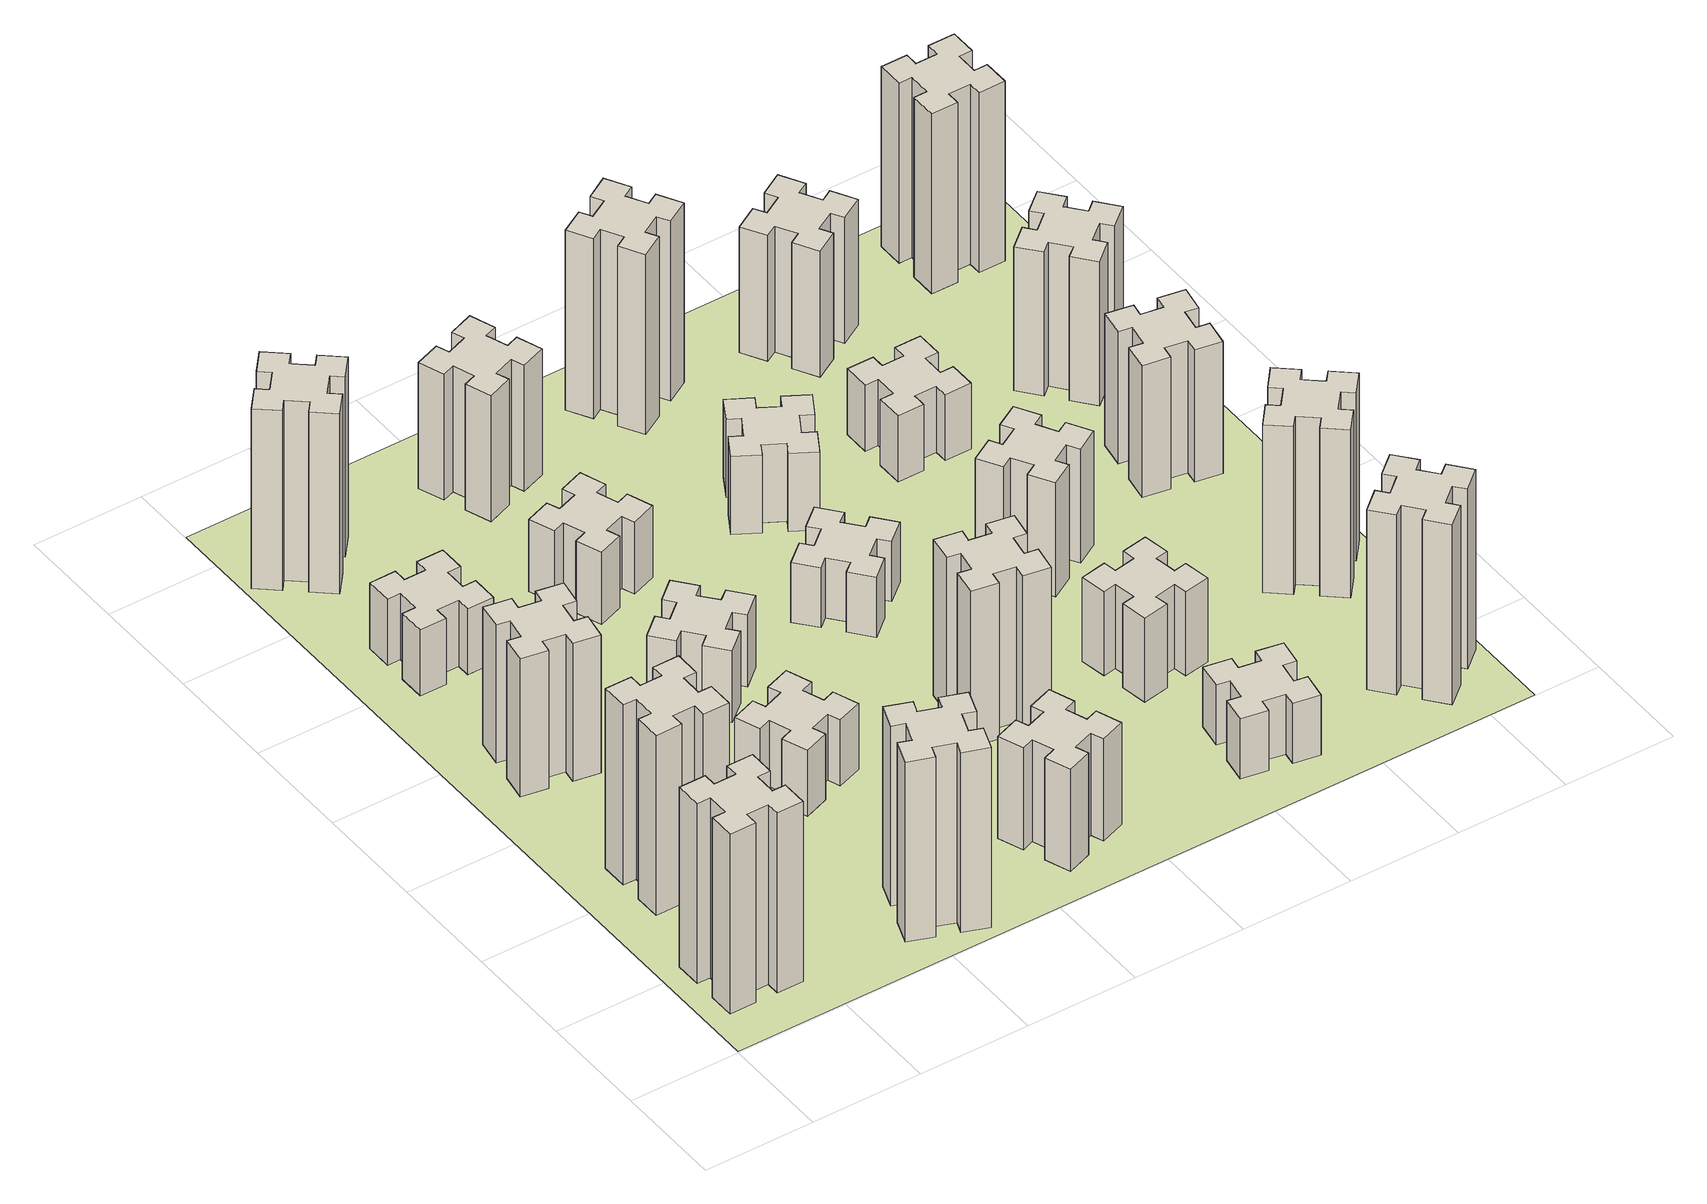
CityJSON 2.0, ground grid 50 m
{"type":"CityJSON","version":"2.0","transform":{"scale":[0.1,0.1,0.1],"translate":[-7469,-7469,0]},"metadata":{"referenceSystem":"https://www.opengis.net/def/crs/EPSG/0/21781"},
"CityObjects":{
"building1":{"type":"Building","attributes":{"class":"1000","function":"1000","usage":"1000","yearOfConstruction":2016,"roofType":"1000","measuredHeight":90,"storeysAboveGround":30,"storeysBelowGround":0},"geometry":[{"type":"Solid","lod":"1","boundaries":[[[[0,1,2,3,4,5,6,7,8,9,10,11,12,13,14,15,16,17,18,19]],[[17,16,20,21]],[[16,15,22,20]],[[15,14,23,22]],[[14,13,24,23]],[[13,12,25,24]],[[12,11,26,25]],[[11,10,27,26]],[[10,9,28,27]],[[9,8,29,28]],[[8,7,30,29]],[[7,6,31,30]],[[6,5,32,31]],[[5,4,33,32]],[[4,3,34,33]],[[3,2,35,34]],[[2,1,36,35]],[[1,0,37,36]],[[0,19,38,37]],[[19,18,39,38]],[[18,17,21,39]],[[24,25,26,27,28,29,30,31,32,33,34,35,36,37,38,39,21,20,22,23]]]]}]},
"building2":{"type":"Building","attributes":{"class":"1000","function":"1000","usage":"1000","yearOfConstruction":2016,"roofType":"1000","measuredHeight":90,"storeysAboveGround":30,"storeysBelowGround":0},"geometry":[{"type":"Solid","lod":"1","boundaries":[[[[40,41,42,43,44,45,46,47,48,49,50,51,52,53,54,55,56,57,58,59]],[[57,56,60,61]],[[56,55,62,60]],[[55,54,63,62]],[[54,53,64,63]],[[53,52,65,64]],[[52,51,66,65]],[[51,50,67,66]],[[50,49,68,67]],[[49,48,69,68]],[[48,47,70,69]],[[47,46,71,70]],[[46,45,72,71]],[[45,44,73,72]],[[44,43,74,73]],[[43,42,75,74]],[[42,41,76,75]],[[41,40,77,76]],[[40,59,78,77]],[[59,58,79,78]],[[58,57,61,79]],[[64,65,66,67,68,69,70,71,72,73,74,75,76,77,78,79,61,60,62,63]]]]}]},
"building3":{"type":"Building","attributes":{"class":"1000","function":"1000","usage":"1000","yearOfConstruction":2016,"roofType":"1000","measuredHeight":69,"storeysAboveGround":30,"storeysBelowGround":0},"geometry":[{"type":"Solid","lod":"1","boundaries":[[[[80,81,82,83,84,85,86,87,88,89,90,91,92,93,94,95,96,97,98,99]],[[97,96,100,101]],[[96,95,102,100]],[[95,94,103,102]],[[94,93,104,103]],[[93,92,105,104]],[[92,91,106,105]],[[91,90,107,106]],[[90,89,108,107]],[[89,88,109,108]],[[88,87,110,109]],[[87,86,111,110]],[[86,85,112,111]],[[85,84,113,112]],[[84,83,114,113]],[[83,82,115,114]],[[82,81,116,115]],[[81,80,117,116]],[[80,99,118,117]],[[99,98,119,118]],[[98,97,101,119]],[[104,105,106,107,108,109,110,111,112,113,114,115,116,117,118,119,101,100,102,103]]]]}]},
"building4":{"type":"Building","attributes":{"class":"1000","function":"1000","usage":"1000","yearOfConstruction":2016,"roofType":"1000","measuredHeight":33,"storeysAboveGround":30,"storeysBelowGround":0},"geometry":[{"type":"Solid","lod":"1","boundaries":[[[[120,121,122,123,124,125,126,127,128,129,130,131,132,133,134,135,136,137,138,139]],[[137,136,140,141]],[[136,135,142,140]],[[135,134,143,142]],[[134,133,144,143]],[[133,132,145,144]],[[132,131,146,145]],[[131,130,147,146]],[[130,129,148,147]],[[129,128,149,148]],[[128,127,150,149]],[[127,126,151,150]],[[126,125,152,151]],[[125,124,153,152]],[[124,123,154,153]],[[123,122,155,154]],[[122,121,156,155]],[[121,120,157,156]],[[120,139,158,157]],[[139,138,159,158]],[[138,137,141,159]],[[144,145,146,147,148,149,150,151,152,153,154,155,156,157,158,159,141,140,142,143]]]]}]},
"building5":{"type":"Building","attributes":{"class":"1000","function":"1000","usage":"1000","yearOfConstruction":2016,"roofType":"1000","measuredHeight":90,"storeysAboveGround":30,"storeysBelowGround":0},"geometry":[{"type":"Solid","lod":"1","boundaries":[[[[160,161,162,163,164,165,166,167,168,169,170,171,172,173,174,175,176,177,178,179]],[[177,176,180,181]],[[176,175,182,180]],[[175,174,183,182]],[[174,173,184,183]],[[173,172,185,184]],[[172,171,186,185]],[[171,170,187,186]],[[170,169,188,187]],[[169,168,189,188]],[[168,167,190,189]],[[167,166,191,190]],[[166,165,192,191]],[[165,164,193,192]],[[164,163,194,193]],[[163,162,195,194]],[[162,161,196,195]],[[161,160,197,196]],[[160,179,198,197]],[[179,178,199,198]],[[178,177,181,199]],[[184,185,186,187,188,189,190,191,192,193,194,195,196,197,198,199,181,180,182,183]]]]}]},
"building6":{"type":"Building","attributes":{"class":"1000","function":"1000","usage":"1000","yearOfConstruction":2016,"roofType":"1000","measuredHeight":90,"storeysAboveGround":30,"storeysBelowGround":0},"geometry":[{"type":"Solid","lod":"1","boundaries":[[[[200,201,202,203,204,205,206,207,208,209,210,211,212,213,214,215,216,217,218,219]],[[217,216,220,221]],[[216,215,222,220]],[[215,214,223,222]],[[214,213,224,223]],[[213,212,225,224]],[[212,211,226,225]],[[211,210,227,226]],[[210,209,228,227]],[[209,208,229,228]],[[208,207,230,229]],[[207,206,231,230]],[[206,205,232,231]],[[205,204,233,232]],[[204,203,234,233]],[[203,202,235,234]],[[202,201,236,235]],[[201,200,237,236]],[[200,219,238,237]],[[219,218,239,238]],[[218,217,221,239]],[[224,225,226,227,228,229,230,231,232,233,234,235,236,237,238,239,221,220,222,223]]]]}]},
"building7":{"type":"Building","attributes":{"class":"1000","function":"1000","usage":"1000","yearOfConstruction":2016,"roofType":"1000","measuredHeight":33,"storeysAboveGround":30,"storeysBelowGround":0},"geometry":[{"type":"Solid","lod":"1","boundaries":[[[[240,241,242,243,244,245,246,247,248,249,250,251,252,253,254,255,256,257,258,259]],[[257,256,260,261]],[[256,255,262,260]],[[255,254,263,262]],[[254,253,264,263]],[[253,252,265,264]],[[252,251,266,265]],[[251,250,267,266]],[[250,249,268,267]],[[249,248,269,268]],[[248,247,270,269]],[[247,246,271,270]],[[246,245,272,271]],[[245,244,273,272]],[[244,243,274,273]],[[243,242,275,274]],[[242,241,276,275]],[[241,240,277,276]],[[240,259,278,277]],[[259,258,279,278]],[[258,257,261,279]],[[264,265,266,267,268,269,270,271,272,273,274,275,276,277,278,279,261,260,262,263]]]]}]},
"building8":{"type":"Building","attributes":{"class":"1000","function":"1000","usage":"1000","yearOfConstruction":2016,"roofType":"1000","measuredHeight":36,"storeysAboveGround":30,"storeysBelowGround":0},"geometry":[{"type":"Solid","lod":"1","boundaries":[[[[280,281,282,283,284,285,286,287,288,289,290,291,292,293,294,295,296,297,298,299]],[[297,296,300,301]],[[296,295,302,300]],[[295,294,303,302]],[[294,293,304,303]],[[293,292,305,304]],[[292,291,306,305]],[[291,290,307,306]],[[290,289,308,307]],[[289,288,309,308]],[[288,287,310,309]],[[287,286,311,310]],[[286,285,312,311]],[[285,284,313,312]],[[284,283,314,313]],[[283,282,315,314]],[[282,281,316,315]],[[281,280,317,316]],[[280,299,318,317]],[[299,298,319,318]],[[298,297,301,319]],[[304,305,306,307,308,309,310,311,312,313,314,315,316,317,318,319,301,300,302,303]]]]}]},
"building9":{"type":"Building","attributes":{"class":"1000","function":"1000","usage":"1000","yearOfConstruction":2016,"roofType":"1000","measuredHeight":51,"storeysAboveGround":30,"storeysBelowGround":0},"geometry":[{"type":"Solid","lod":"1","boundaries":[[[[320,321,322,323,324,325,326,327,328,329,330,331,332,333,334,335,336,337,338,339]],[[337,336,340,341]],[[336,335,342,340]],[[335,334,343,342]],[[334,333,344,343]],[[333,332,345,344]],[[332,331,346,345]],[[331,330,347,346]],[[330,329,348,347]],[[329,328,349,348]],[[328,327,350,349]],[[327,326,351,350]],[[326,325,352,351]],[[325,324,353,352]],[[324,323,354,353]],[[323,322,355,354]],[[322,321,356,355]],[[321,320,357,356]],[[320,339,358,357]],[[339,338,359,358]],[[338,337,341,359]],[[344,345,346,347,348,349,350,351,352,353,354,355,356,357,358,359,341,340,342,343]]]]}]},
"building10":{"type":"Building","attributes":{"class":"1000","function":"1000","usage":"1000","yearOfConstruction":2016,"roofType":"1000","measuredHeight":36,"storeysAboveGround":30,"storeysBelowGround":0},"geometry":[{"type":"Solid","lod":"1","boundaries":[[[[360,361,362,363,364,365,366,367,368,369,370,371,372,373,374,375,376,377,378,379]],[[377,376,380,381]],[[376,375,382,380]],[[375,374,383,382]],[[374,373,384,383]],[[373,372,385,384]],[[372,371,386,385]],[[371,370,387,386]],[[370,369,388,387]],[[369,368,389,388]],[[368,367,390,389]],[[367,366,391,390]],[[366,365,392,391]],[[365,364,393,392]],[[364,363,394,393]],[[363,362,395,394]],[[362,361,396,395]],[[361,360,397,396]],[[360,379,398,397]],[[379,378,399,398]],[[378,377,381,399]],[[384,385,386,387,388,389,390,391,392,393,394,395,396,397,398,399,381,380,382,383]]]]}]},
"building11":{"type":"Building","attributes":{"class":"1000","function":"1000","usage":"1000","yearOfConstruction":2016,"roofType":"1000","measuredHeight":63,"storeysAboveGround":30,"storeysBelowGround":0},"geometry":[{"type":"Solid","lod":"1","boundaries":[[[[400,401,402,403,404,405,406,407,408,409,410,411,412,413,414,415,416,417,418,419]],[[417,416,420,421]],[[416,415,422,420]],[[415,414,423,422]],[[414,413,424,423]],[[413,412,425,424]],[[412,411,426,425]],[[411,410,427,426]],[[410,409,428,427]],[[409,408,429,428]],[[408,407,430,429]],[[407,406,431,430]],[[406,405,432,431]],[[405,404,433,432]],[[404,403,434,433]],[[403,402,435,434]],[[402,401,436,435]],[[401,400,437,436]],[[400,419,438,437]],[[419,418,439,438]],[[418,417,421,439]],[[424,425,426,427,428,429,430,431,432,433,434,435,436,437,438,439,421,420,422,423]]]]}]},
"building12":{"type":"Building","attributes":{"class":"1000","function":"1000","usage":"1000","yearOfConstruction":2016,"roofType":"1000","measuredHeight":78,"storeysAboveGround":30,"storeysBelowGround":0},"geometry":[{"type":"Solid","lod":"1","boundaries":[[[[440,441,442,443,444,445,446,447,448,449,450,451,452,453,454,455,456,457,458,459]],[[457,456,460,461]],[[456,455,462,460]],[[455,454,463,462]],[[454,453,464,463]],[[453,452,465,464]],[[452,451,466,465]],[[451,450,467,466]],[[450,449,468,467]],[[449,448,469,468]],[[448,447,470,469]],[[447,446,471,470]],[[446,445,472,471]],[[445,444,473,472]],[[444,443,474,473]],[[443,442,475,474]],[[442,441,476,475]],[[441,440,477,476]],[[440,459,478,477]],[[459,458,479,478]],[[458,457,461,479]],[[464,465,466,467,468,469,470,471,472,473,474,475,476,477,478,479,461,460,462,463]]]]}]},
"building13":{"type":"Building","attributes":{"class":"1000","function":"1000","usage":"1000","yearOfConstruction":2016,"roofType":"1000","measuredHeight":30,"storeysAboveGround":30,"storeysBelowGround":0},"geometry":[{"type":"Solid","lod":"1","boundaries":[[[[480,481,482,483,484,485,486,487,488,489,490,491,492,493,494,495,496,497,498,499]],[[497,496,500,501]],[[496,495,502,500]],[[495,494,503,502]],[[494,493,504,503]],[[493,492,505,504]],[[492,491,506,505]],[[491,490,507,506]],[[490,489,508,507]],[[489,488,509,508]],[[488,487,510,509]],[[487,486,511,510]],[[486,485,512,511]],[[485,484,513,512]],[[484,483,514,513]],[[483,482,515,514]],[[482,481,516,515]],[[481,480,517,516]],[[480,499,518,517]],[[499,498,519,518]],[[498,497,501,519]],[[504,505,506,507,508,509,510,511,512,513,514,515,516,517,518,519,501,500,502,503]]]]}]},
"building14":{"type":"Building","attributes":{"class":"1000","function":"1000","usage":"1000","yearOfConstruction":2016,"roofType":"1000","measuredHeight":39,"storeysAboveGround":30,"storeysBelowGround":0},"geometry":[{"type":"Solid","lod":"1","boundaries":[[[[520,521,522,523,524,525,526,527,528,529,530,531,532,533,534,535,536,537,538,539]],[[537,536,540,541]],[[536,535,542,540]],[[535,534,543,542]],[[534,533,544,543]],[[533,532,545,544]],[[532,531,546,545]],[[531,530,547,546]],[[530,529,548,547]],[[529,528,549,548]],[[528,527,550,549]],[[527,526,551,550]],[[526,525,552,551]],[[525,524,553,552]],[[524,523,554,553]],[[523,522,555,554]],[[522,521,556,555]],[[521,520,557,556]],[[520,539,558,557]],[[539,538,559,558]],[[538,537,541,559]],[[544,545,546,547,548,549,550,551,552,553,554,555,556,557,558,559,541,540,542,543]]]]}]},
"building15":{"type":"Building","attributes":{"class":"1000","function":"1000","usage":"1000","yearOfConstruction":2016,"roofType":"1000","measuredHeight":30,"storeysAboveGround":30,"storeysBelowGround":0},"geometry":[{"type":"Solid","lod":"1","boundaries":[[[[560,561,562,563,564,565,566,567,568,569,570,571,572,573,574,575,576,577,578,579]],[[577,576,580,581]],[[576,575,582,580]],[[575,574,583,582]],[[574,573,584,583]],[[573,572,585,584]],[[572,571,586,585]],[[571,570,587,586]],[[570,569,588,587]],[[569,568,589,588]],[[568,567,590,589]],[[567,566,591,590]],[[566,565,592,591]],[[565,564,593,592]],[[564,563,594,593]],[[563,562,595,594]],[[562,561,596,595]],[[561,560,597,596]],[[560,579,598,597]],[[579,578,599,598]],[[578,577,581,599]],[[584,585,586,587,588,589,590,591,592,593,594,595,596,597,598,599,581,580,582,583]]]]}]},
"building16":{"type":"Building","attributes":{"class":"1000","function":"1000","usage":"1000","yearOfConstruction":2016,"roofType":"1000","measuredHeight":90,"storeysAboveGround":30,"storeysBelowGround":0},"geometry":[{"type":"Solid","lod":"1","boundaries":[[[[600,601,602,603,604,605,606,607,608,609,610,611,612,613,614,615,616,617,618,619]],[[617,616,620,621]],[[616,615,622,620]],[[615,614,623,622]],[[614,613,624,623]],[[613,612,625,624]],[[612,611,626,625]],[[611,610,627,626]],[[610,609,628,627]],[[609,608,629,628]],[[608,607,630,629]],[[607,606,631,630]],[[606,605,632,631]],[[605,604,633,632]],[[604,603,634,633]],[[603,602,635,634]],[[602,601,636,635]],[[601,600,637,636]],[[600,619,638,637]],[[619,618,639,638]],[[618,617,621,639]],[[624,625,626,627,628,629,630,631,632,633,634,635,636,637,638,639,621,620,622,623]]]]}]},
"building17":{"type":"Building","attributes":{"class":"1000","function":"1000","usage":"1000","yearOfConstruction":2016,"roofType":"1000","measuredHeight":42,"storeysAboveGround":30,"storeysBelowGround":0},"geometry":[{"type":"Solid","lod":"1","boundaries":[[[[640,641,642,643,644,645,646,647,648,649,650,651,652,653,654,655,656,657,658,659]],[[657,656,660,661]],[[656,655,662,660]],[[655,654,663,662]],[[654,653,664,663]],[[653,652,665,664]],[[652,651,666,665]],[[651,650,667,666]],[[650,649,668,667]],[[649,648,669,668]],[[648,647,670,669]],[[647,646,671,670]],[[646,645,672,671]],[[645,644,673,672]],[[644,643,674,673]],[[643,642,675,674]],[[642,641,676,675]],[[641,640,677,676]],[[640,659,678,677]],[[659,658,679,678]],[[658,657,661,679]],[[664,665,666,667,668,669,670,671,672,673,674,675,676,677,678,679,661,660,662,663]]]]}]},
"building18":{"type":"Building","attributes":{"class":"1000","function":"1000","usage":"1000","yearOfConstruction":2016,"roofType":"1000","measuredHeight":57,"storeysAboveGround":30,"storeysBelowGround":0},"geometry":[{"type":"Solid","lod":"1","boundaries":[[[[680,681,682,683,684,685,686,687,688,689,690,691,692,693,694,695,696,697,698,699]],[[697,696,700,701]],[[696,695,702,700]],[[695,694,703,702]],[[694,693,704,703]],[[693,692,705,704]],[[692,691,706,705]],[[691,690,707,706]],[[690,689,708,707]],[[689,688,709,708]],[[688,687,710,709]],[[687,686,711,710]],[[686,685,712,711]],[[685,684,713,712]],[[684,683,714,713]],[[683,682,715,714]],[[682,681,716,715]],[[681,680,717,716]],[[680,699,718,717]],[[699,698,719,718]],[[698,697,701,719]],[[704,705,706,707,708,709,710,711,712,713,714,715,716,717,718,719,701,700,702,703]]]]}]},
"building19":{"type":"Building","attributes":{"class":"1000","function":"1000","usage":"1000","yearOfConstruction":2016,"roofType":"1000","measuredHeight":33,"storeysAboveGround":30,"storeysBelowGround":0},"geometry":[{"type":"Solid","lod":"1","boundaries":[[[[720,721,722,723,724,725,726,727,728,729,730,731,732,733,734,735,736,737,738,739]],[[737,736,740,741]],[[736,735,742,740]],[[735,734,743,742]],[[734,733,744,743]],[[733,732,745,744]],[[732,731,746,745]],[[731,730,747,746]],[[730,729,748,747]],[[729,728,749,748]],[[728,727,750,749]],[[727,726,751,750]],[[726,725,752,751]],[[725,724,753,752]],[[724,723,754,753]],[[723,722,755,754]],[[722,721,756,755]],[[721,720,757,756]],[[720,739,758,757]],[[739,738,759,758]],[[738,737,741,759]],[[744,745,746,747,748,749,750,751,752,753,754,755,756,757,758,759,741,740,742,743]]]]}]},
"building20":{"type":"Building","attributes":{"class":"1000","function":"1000","usage":"1000","yearOfConstruction":2016,"roofType":"1000","measuredHeight":90,"storeysAboveGround":30,"storeysBelowGround":0},"geometry":[{"type":"Solid","lod":"1","boundaries":[[[[760,761,762,763,764,765,766,767,768,769,770,771,772,773,774,775,776,777,778,779]],[[777,776,780,781]],[[776,775,782,780]],[[775,774,783,782]],[[774,773,784,783]],[[773,772,785,784]],[[772,771,786,785]],[[771,770,787,786]],[[770,769,788,787]],[[769,768,789,788]],[[768,767,790,789]],[[767,766,791,790]],[[766,765,792,791]],[[765,764,793,792]],[[764,763,794,793]],[[763,762,795,794]],[[762,761,796,795]],[[761,760,797,796]],[[760,779,798,797]],[[779,778,799,798]],[[778,777,781,799]],[[784,785,786,787,788,789,790,791,792,793,794,795,796,797,798,799,781,780,782,783]]]]}]},
"building21":{"type":"Building","attributes":{"class":"1000","function":"1000","usage":"1000","yearOfConstruction":2016,"roofType":"1000","measuredHeight":63,"storeysAboveGround":30,"storeysBelowGround":0},"geometry":[{"type":"Solid","lod":"1","boundaries":[[[[800,801,802,803,804,805,806,807,808,809,810,811,812,813,814,815,816,817,818,819]],[[817,816,820,821]],[[816,815,822,820]],[[815,814,823,822]],[[814,813,824,823]],[[813,812,825,824]],[[812,811,826,825]],[[811,810,827,826]],[[810,809,828,827]],[[809,808,829,828]],[[808,807,830,829]],[[807,806,831,830]],[[806,805,832,831]],[[805,804,833,832]],[[804,803,834,833]],[[803,802,835,834]],[[802,801,836,835]],[[801,800,837,836]],[[800,819,838,837]],[[819,818,839,838]],[[818,817,821,839]],[[824,825,826,827,828,829,830,831,832,833,834,835,836,837,838,839,821,820,822,823]]]]}]},
"building22":{"type":"Building","attributes":{"class":"1000","function":"1000","usage":"1000","yearOfConstruction":2016,"roofType":"1000","measuredHeight":84,"storeysAboveGround":30,"storeysBelowGround":0},"geometry":[{"type":"Solid","lod":"1","boundaries":[[[[840,841,842,843,844,845,846,847,848,849,850,851,852,853,854,855,856,857,858,859]],[[857,856,860,861]],[[856,855,862,860]],[[855,854,863,862]],[[854,853,864,863]],[[853,852,865,864]],[[852,851,866,865]],[[851,850,867,866]],[[850,849,868,867]],[[849,848,869,868]],[[848,847,870,869]],[[847,846,871,870]],[[846,845,872,871]],[[845,844,873,872]],[[844,843,874,873]],[[843,842,875,874]],[[842,841,876,875]],[[841,840,877,876]],[[840,859,878,877]],[[859,858,879,878]],[[858,857,861,879]],[[864,865,866,867,868,869,870,871,872,873,874,875,876,877,878,879,861,860,862,863]]]]}]},
"building23":{"type":"Building","attributes":{"class":"1000","function":"1000","usage":"1000","yearOfConstruction":2016,"roofType":"1000","measuredHeight":66,"storeysAboveGround":30,"storeysBelowGround":0},"geometry":[{"type":"Solid","lod":"1","boundaries":[[[[880,881,882,883,884,885,886,887,888,889,890,891,892,893,894,895,896,897,898,899]],[[897,896,900,901]],[[896,895,902,900]],[[895,894,903,902]],[[894,893,904,903]],[[893,892,905,904]],[[892,891,906,905]],[[891,890,907,906]],[[890,889,908,907]],[[889,888,909,908]],[[888,887,910,909]],[[887,886,911,910]],[[886,885,912,911]],[[885,884,913,912]],[[884,883,914,913]],[[883,882,915,914]],[[882,881,916,915]],[[881,880,917,916]],[[880,899,918,917]],[[899,898,919,918]],[[898,897,901,919]],[[904,905,906,907,908,909,910,911,912,913,914,915,916,917,918,919,901,900,902,903]]]]}]},
"building24":{"type":"Building","attributes":{"class":"1000","function":"1000","usage":"1000","yearOfConstruction":2016,"roofType":"1000","measuredHeight":72,"storeysAboveGround":30,"storeysBelowGround":0},"geometry":[{"type":"Solid","lod":"1","boundaries":[[[[920,921,922,923,924,925,926,927,928,929,930,931,932,933,934,935,936,937,938,939]],[[937,936,940,941]],[[936,935,942,940]],[[935,934,943,942]],[[934,933,944,943]],[[933,932,945,944]],[[932,931,946,945]],[[931,930,947,946]],[[930,929,948,947]],[[929,928,949,948]],[[928,927,950,949]],[[927,926,951,950]],[[926,925,952,951]],[[925,924,953,952]],[[924,923,954,953]],[[923,922,955,954]],[[922,921,956,955]],[[921,920,957,956]],[[920,939,958,957]],[[939,938,959,958]],[[938,937,941,959]],[[944,945,946,947,948,949,950,951,952,953,954,955,956,957,958,959,941,940,942,943]]]]}]},
"building25":{"type":"Building","attributes":{"class":"1000","function":"1000","usage":"1000","yearOfConstruction":2016,"roofType":"1000","measuredHeight":90,"storeysAboveGround":30,"storeysBelowGround":0},"geometry":[{"type":"Solid","lod":"1","boundaries":[[[[960,961,962,963,964,965,966,967,968,969,970,971,972,973,974,975,976,977,978,979]],[[977,976,980,981]],[[976,975,982,980]],[[975,974,983,982]],[[974,973,984,983]],[[973,972,985,984]],[[972,971,986,985]],[[971,970,987,986]],[[970,969,988,987]],[[969,968,989,988]],[[968,967,990,989]],[[967,966,991,990]],[[966,965,992,991]],[[965,964,993,992]],[[964,963,994,993]],[[963,962,995,994]],[[962,961,996,995]],[[961,960,997,996]],[[960,979,998,997]],[[979,978,999,998]],[[978,977,981,999]],[[984,985,986,987,988,989,990,991,992,993,994,995,996,997,998,999,981,980,982,983]]]]}]},
"landuse1":{"type":"LandUse","attributes":{"name":"plot1","function":"1010"},"geometry":[{"type":"MultiSurface","lod":"1","boundaries":[[[1000,1001,1002,1003]]]}]}
},
"vertices":[
[165,425,0],[165,325,0],[105,325,0],[105,205,0],[225,205,0],[225,265,0],[325,265,0],[325,205,0],[445,205,0],[445,325,0],[385,325,0],[385,425,0],[445,425,0],[445,545,0],[325,545,0],[325,485,0],[225,485,0],[225,545,0],[105,545,0],[105,425,0],[225,485,900],[225,545,900],[325,485,900],[325,545,900],[445,545,900],[445,425,900],[385,425,900],[385,325,900],[445,325,900],[445,205,900],[325,205,900],[325,265,900],[225,265,900],[225,205,900],[105,205,900],[105,325,900],[165,325,900],[165,425,900],[105,425,900],[105,545,900],
[265,1065,0],[265,965,0],[205,965,0],[205,845,0],[325,845,0],[325,905,0],[425,905,0],[425,845,0],[545,845,0],[545,965,0],[485,965,0],[485,1065,0],[545,1065,0],[545,1185,0],[425,1185,0],[425,1125,0],[325,1125,0],[325,1185,0],[205,1185,0],[205,1065,0],[325,1125,900],[325,1185,900],[425,1125,900],[425,1185,900],[545,1185,900],[545,1065,900],[485,1065,900],[485,965,900],[545,965,900],[545,845,900],[425,845,900],[425,905,900],[325,905,900],[325,845,900],[205,845,900],[205,965,900],[265,965,900],[265,1065,900],[205,1065,900],[205,1185,900],
[475,1787,0],[492,1885,0],[551,1875,0],[572,1993,0],[454,2014,0],[444,1955,0],[345,1972,0],[356,2031,0],[237,2052,0],[217,1934,0],[276,1924,0],[258,1825,0],[199,1836,0],[178,1717,0],[297,1697,0],[307,1756,0],[405,1738,0],[395,1679,0],[513,1658,0],[534,1777,0],[405,1738,690],[395,1679,690],[307,1756,690],[297,1697,690],[178,1717,690],[199,1836,690],[258,1825,690],[276,1924,690],[217,1934,690],[237,2052,690],[356,2031,690],[345,1972,690],[444,1955,690],[454,2014,690],[572,1993,690],[551,1875,690],[492,1885,690],[475,1787,690],[534,1777,690],[513,1658,690],
[485,2545,0],[485,2645,0],[545,2645,0],[545,2765,0],[425,2765,0],[425,2705,0],[325,2705,0],[325,2765,0],[205,2765,0],[205,2645,0],[265,2645,0],[265,2545,0],[205,2545,0],[205,2425,0],[325,2425,0],[325,2485,0],[425,2485,0],[425,2425,0],[545,2425,0],[545,2545,0],[425,2485,330],[425,2425,330],[325,2485,330],[325,2425,330],[205,2425,330],[205,2545,330],[265,2545,330],[265,2645,330],[205,2645,330],[205,2765,330],[325,2765,330],[325,2705,330],[425,2705,330],[425,2765,330],[545,2765,330],[545,2645,330],[485,2645,330],[485,2545,330],[545,2545,330],[545,2425,330],
[1029,360,0],[995,266,0],[939,287,0],[897,174,0],[1010,133,0],[1031,189,0],[1125,155,0],[1104,99,0],[1217,57,0],[1258,170,0],[1202,191,0],[1236,285,0],[1292,264,0],[1333,377,0],[1220,418,0],[1200,362,0],[1106,396,0],[1127,452,0],[1014,493,0],[973,380,0],[1106,396,900],[1127,452,900],[1200,362,900],[1220,418,900],[1333,377,900],[1292,264,900],[1236,285,900],[1202,191,900],[1258,170,900],[1217,57,900],[1104,99,900],[1125,155,900],[1031,189,900],[1010,133,900],[897,174,900],[939,287,900],[995,266,900],[1029,360,900],[973,380,900],[1014,493,900],
[384,3387,0],[308,3452,0],[346,3498,0],[254,3575,0],[177,3483,0],[223,3444,0],[159,3368,0],[113,3406,0],[36,3314,0],[128,3237,0],[166,3283,0],[243,3219,0],[204,3173,0],[296,3096,0],[373,3188,0],[327,3226,0],[392,3303,0],[438,3264,0],[515,3356,0],[423,3433,0],[392,3303,900],[438,3264,900],[327,3226,900],[373,3188,900],[296,3096,900],[204,3173,900],[243,3219,900],[166,3283,900],[128,3237,900],[36,3314,900],[113,3406,900],[159,3368,900],[223,3444,900],[177,3483,900],[254,3575,900],[346,3498,900],[308,3452,900],[384,3387,900],[423,3433,900],[515,3356,900],
[1125,1336,0],[1031,1302,0],[1010,1358,0],[897,1317,0],[939,1204,0],[995,1225,0],[1029,1131,0],[973,1110,0],[1014,997,0],[1127,1039,0],[1106,1095,0],[1200,1129,0],[1220,1073,0],[1333,1114,0],[1292,1227,0],[1236,1206,0],[1202,1300,0],[1258,1320,0],[1217,1433,0],[1104,1392,0],[1202,1300,330],[1258,1320,330],[1236,1206,330],[1292,1227,330],[1333,1114,330],[1220,1073,330],[1200,1129,330],[1106,1095,330],[1127,1039,330],[1014,997,330],[973,1110,330],[1029,1131,330],[995,1225,330],[939,1204,330],[897,1317,330],[1010,1358,330],[1031,1302,330],[1125,1336,330],[1104,1392,330],[1217,1433,330],
[1083,1972,0],[1006,1907,0],[968,1953,0],[876,1876,0],[953,1784,0],[999,1823,0],[1063,1746,0],[1017,1708,0],[1094,1616,0],[1186,1693,0],[1148,1739,0],[1224,1803,0],[1263,1757,0],[1355,1834,0],[1278,1926,0],[1232,1888,0],[1167,1964,0],[1213,2003,0],[1136,2095,0],[1044,2018,0],[1167,1964,360],[1213,2003,360],[1232,1888,360],[1278,1926,360],[1355,1834,360],[1263,1757,360],[1224,1803,360],[1148,1739,360],[1186,1693,360],[1094,1616,360],[1017,1708,360],[1063,1746,360],[999,1823,360],[953,1784,360],[876,1876,360],[968,1953,360],[1006,1907,360],[1083,1972,360],[1044,2018,360],[1136,2095,360],
[1765,496,0],[1671,462,0],[1650,518,0],[1537,477,0],[1579,364,0],[1635,385,0],[1669,291,0],[1613,270,0],[1654,157,0],[1767,199,0],[1746,255,0],[1840,289,0],[1860,233,0],[1973,274,0],[1932,387,0],[1876,366,0],[1842,460,0],[1898,480,0],[1857,593,0],[1744,552,0],[1842,460,510],[1898,480,510],[1876,366,510],[1932,387,510],[1973,274,510],[1860,233,510],[1840,289,510],[1746,255,510],[1767,199,510],[1654,157,510],[1613,270,510],[1669,291,510],[1635,385,510],[1579,364,510],[1537,477,510],[1650,518,510],[1671,462,510],[1765,496,510],[1744,552,510],[1857,593,510],
[1106,2475,0],[1200,2509,0],[1220,2453,0],[1333,2494,0],[1292,2607,0],[1236,2586,0],[1202,2680,0],[1258,2700,0],[1217,2813,0],[1104,2772,0],[1125,2716,0],[1031,2682,0],[1010,2738,0],[897,2697,0],[939,2584,0],[995,2605,0],[1029,2511,0],[973,2490,0],[1014,2377,0],[1127,2419,0],[1029,2511,360],[973,2490,360],[995,2605,360],[939,2584,360],[897,2697,360],[1010,2738,360],[1031,2682,360],[1125,2716,360],[1104,2772,360],[1217,2813,360],[1258,2700,360],[1202,2680,360],[1236,2586,360],[1292,2607,360],[1333,2494,360],[1220,2453,360],[1200,2509,360],[1106,2475,360],[1127,2419,360],[1014,2377,360],
[1125,3456,0],[1031,3422,0],[1010,3478,0],[897,3437,0],[939,3324,0],[995,3345,0],[1029,3251,0],[973,3230,0],[1014,3117,0],[1127,3159,0],[1106,3215,0],[1200,3249,0],[1220,3193,0],[1333,3234,0],[1292,3347,0],[1236,3326,0],[1202,3420,0],[1258,3440,0],[1217,3553,0],[1104,3512,0],[1202,3420,630],[1258,3440,630],[1236,3326,630],[1292,3347,630],[1333,3234,630],[1220,3193,630],[1200,3249,630],[1106,3215,630],[1127,3159,630],[1014,3117,630],[973,3230,630],[1029,3251,630],[995,3345,630],[939,3324,630],[897,3437,630],[1010,3478,630],[1031,3422,630],[1125,3456,630],[1104,3512,630],[1217,3553,630],
[2055,1047,0],[2072,1145,0],[2131,1135,0],[2152,1253,0],[2034,1274,0],[2024,1215,0],[1925,1232,0],[1936,1291,0],[1817,1312,0],[1797,1194,0],[1856,1184,0],[1838,1085,0],[1779,1096,0],[1758,977,0],[1877,957,0],[1887,1016,0],[1985,998,0],[1975,939,0],[2093,918,0],[2114,1037,0],[1985,998,780],[1975,939,780],[1887,1016,780],[1877,957,780],[1758,977,780],[1779,1096,780],[1838,1085,780],[1856,1184,780],[1797,1194,780],[1817,1312,780],[1936,1291,780],[1925,1232,780],[2024,1215,780],[2034,1274,780],[2152,1253,780],[2131,1135,780],[2072,1145,780],[2055,1047,780],[2114,1037,780],[2093,918,780],
[1972,1988,0],[1907,2064,0],[1953,2103,0],[1876,2195,0],[1784,2118,0],[1823,2072,0],[1746,2007,0],[1708,2053,0],[1616,1976,0],[1693,1884,0],[1739,1923,0],[1803,1846,0],[1757,1808,0],[1834,1716,0],[1926,1793,0],[1888,1839,0],[1964,1903,0],[2003,1857,0],[2095,1934,0],[2018,2026,0],[1964,1903,300],[2003,1857,300],[1888,1839,300],[1926,1793,300],[1834,1716,300],[1757,1808,300],[1803,1846,300],[1739,1923,300],[1693,1884,300],[1616,1976,300],[1708,2053,300],[1746,2007,300],[1823,2072,300],[1784,2118,300],[1876,2195,300],[1953,2103,300],[1907,2064,300],[1972,1988,300],[2018,2026,300],[2095,1934,300],
[2026,2497,0],[2076,2584,0],[2128,2554,0],[2188,2658,0],[2084,2718,0],[2054,2666,0],[1967,2716,0],[1997,2768,0],[1893,2828,0],[1833,2724,0],[1885,2694,0],[1835,2607,0],[1783,2637,0],[1723,2533,0],[1827,2473,0],[1857,2525,0],[1944,2475,0],[1914,2423,0],[2018,2363,0],[2078,2467,0],[1944,2475,390],[1914,2423,390],[1857,2525,390],[1827,2473,390],[1723,2533,390],[1783,2637,390],[1835,2607,390],[1885,2694,390],[1833,2724,390],[1893,2828,390],[1997,2768,390],[1967,2716,390],[2054,2666,390],[2084,2718,390],[2188,2658,390],[2128,2554,390],[2076,2584,390],[2026,2497,390],[2078,2467,390],[2018,2363,390],
[2596,444,0],[2578,345,0],[2519,356,0],[2498,237,0],[2617,217,0],[2627,276,0],[2725,258,0],[2715,199,0],[2833,178,0],[2854,297,0],[2795,307,0],[2812,405,0],[2871,395,0],[2892,513,0],[2774,534,0],[2764,475,0],[2665,492,0],[2676,551,0],[2557,572,0],[2537,454,0],[2665,492,300],[2676,551,300],[2764,475,300],[2774,534,300],[2892,513,300],[2871,395,300],[2812,405,300],[2795,307,300],[2854,297,300],[2833,178,300],[2715,199,300],[2725,258,300],[2627,276,300],[2617,217,300],[2498,237,300],[2519,356,300],[2578,345,300],[2596,444,300],[2537,454,300],[2557,572,300],
[1844,3556,0],[1757,3506,0],[1727,3558,0],[1623,3498,0],[1683,3394,0],[1735,3424,0],[1785,3337,0],[1733,3307,0],[1793,3203,0],[1897,3263,0],[1867,3315,0],[1954,3365,0],[1984,3313,0],[2088,3373,0],[2028,3477,0],[1976,3447,0],[1926,3534,0],[1978,3564,0],[1918,3668,0],[1814,3608,0],[1926,3534,900],[1978,3564,900],[1976,3447,900],[2028,3477,900],[2088,3373,900],[1984,3313,900],[1954,3365,900],[1867,3315,900],[1897,3263,900],[1793,3203,900],[1733,3307,900],[1785,3337,900],[1735,3424,900],[1683,3394,900],[1623,3498,900],[1727,3558,900],[1757,3506,900],[1844,3556,900],[1814,3608,900],[1918,3668,900],
[2625,1132,0],[2527,1115,0],[2517,1174,0],[2398,1153,0],[2419,1035,0],[2478,1045,0],[2496,947,0],[2437,937,0],[2457,818,0],[2576,839,0],[2565,898,0],[2664,916,0],[2674,857,0],[2792,877,0],[2771,996,0],[2712,985,0],[2695,1084,0],[2754,1094,0],[2733,1212,0],[2615,1191,0],[2695,1084,420],[2754,1094,420],[2712,985,420],[2771,996,420],[2792,877,420],[2674,857,420],[2664,916,420],[2565,898,420],[2576,839,420],[2457,818,420],[2437,937,420],[2496,947,420],[2478,1045,420],[2419,1035,420],[2398,1153,420],[2517,1174,420],[2527,1115,420],[2625,1132,420],[2615,1191,420],[2733,1212,420],
[2584,1876,0],[2497,1826,0],[2467,1878,0],[2363,1818,0],[2423,1714,0],[2475,1744,0],[2525,1657,0],[2473,1627,0],[2533,1523,0],[2637,1583,0],[2607,1635,0],[2694,1685,0],[2724,1633,0],[2828,1693,0],[2768,1797,0],[2716,1767,0],[2666,1854,0],[2718,1884,0],[2658,1988,0],[2554,1928,0],[2666,1854,570],[2718,1884,570],[2716,1767,570],[2768,1797,570],[2828,1693,570],[2724,1633,570],[2694,1685,570],[2607,1635,570],[2637,1583,570],[2533,1523,570],[2473,1627,570],[2525,1657,570],[2475,1744,570],[2423,1714,570],[2363,1818,570],[2467,1878,570],[2497,1826,570],[2584,1876,570],[2554,1928,570],[2658,1988,570],
[2705,2545,0],[2705,2645,0],[2765,2645,0],[2765,2765,0],[2645,2765,0],[2645,2705,0],[2545,2705,0],[2545,2765,0],[2425,2765,0],[2425,2645,0],[2485,2645,0],[2485,2545,0],[2425,2545,0],[2425,2425,0],[2545,2425,0],[2545,2485,0],[2645,2485,0],[2645,2425,0],[2765,2425,0],[2765,2545,0],[2645,2485,330],[2645,2425,330],[2545,2485,330],[2545,2425,330],[2425,2425,330],[2425,2545,330],[2485,2545,330],[2485,2645,330],[2425,2645,330],[2425,2765,330],[2545,2765,330],[2545,2705,330],[2645,2705,330],[2645,2765,330],[2765,2765,330],[2765,2645,330],[2705,2645,330],[2705,2545,330],[2765,2545,330],[2765,2425,330],
[3468,259,0],[3544,323,0],[3583,277,0],[3675,354,0],[3598,446,0],[3552,408,0],[3487,484,0],[3533,523,0],[3456,615,0],[3364,538,0],[3403,492,0],[3326,427,0],[3288,473,0],[3196,396,0],[3273,304,0],[3319,343,0],[3383,266,0],[3337,228,0],[3414,136,0],[3506,213,0],[3383,266,900],[3337,228,900],[3319,343,900],[3273,304,900],[3196,396,900],[3288,473,900],[3326,427,900],[3403,492,900],[3364,538,900],[3456,615,900],[3533,523,900],[3487,484,900],[3552,408,900],[3598,446,900],[3675,354,900],[3583,277,900],[3544,323,900],[3468,259,900],[3506,213,900],[3414,136,900],
[2716,3347,0],[2666,3434,0],[2718,3464,0],[2658,3568,0],[2554,3508,0],[2584,3456,0],[2497,3406,0],[2467,3458,0],[2363,3398,0],[2423,3294,0],[2475,3324,0],[2525,3237,0],[2473,3207,0],[2533,3103,0],[2637,3163,0],[2607,3215,0],[2694,3265,0],[2724,3213,0],[2828,3273,0],[2768,3377,0],[2694,3265,630],[2724,3213,630],[2607,3215,630],[2637,3163,630],[2533,3103,630],[2473,3207,630],[2525,3237,630],[2475,3324,630],[2423,3294,630],[2363,3398,630],[2467,3458,630],[2497,3406,630],[2584,3456,630],[2554,3508,630],[2658,3568,630],[2718,3464,630],[2666,3434,630],[2716,3347,630],[2768,3377,630],[2828,3273,630],
[3487,1006,0],[3552,1083,0],[3598,1044,0],[3675,1136,0],[3583,1213,0],[3544,1167,0],[3468,1232,0],[3506,1278,0],[3414,1355,0],[3337,1263,0],[3383,1224,0],[3319,1148,0],[3273,1186,0],[3196,1094,0],[3288,1017,0],[3326,1063,0],[3403,999,0],[3364,953,0],[3456,876,0],[3533,968,0],[3403,999,840],[3364,953,840],[3326,1063,840],[3288,1017,840],[3196,1094,840],[3273,1186,840],[3319,1148,840],[3383,1224,840],[3337,1263,840],[3414,1355,840],[3506,1278,840],[3468,1232,840],[3544,1167,840],[3583,1213,840],[3675,1136,840],[3598,1044,840],[3552,1083,840],[3487,1006,840],[3533,968,840],[3456,876,840],
[3267,1856,0],[3365,1838,0],[3355,1779,0],[3473,1758,0],[3494,1877,0],[3435,1887,0],[3452,1985,0],[3511,1975,0],[3532,2093,0],[3414,2114,0],[3404,2055,0],[3305,2072,0],[3316,2131,0],[3197,2152,0],[3177,2034,0],[3236,2024,0],[3218,1925,0],[3159,1936,0],[3138,1817,0],[3257,1797,0],[3218,1925,660],[3159,1936,660],[3236,2024,660],[3177,2034,660],[3197,2152,660],[3316,2131,660],[3305,2072,660],[3404,2055,660],[3414,2114,660],[3532,2093,660],[3511,1975,660],[3452,1985,660],[3435,1887,660],[3494,1877,660],[3473,1758,660],[3355,1779,660],[3365,1838,660],[3267,1856,660],[3257,1797,660],[3138,1817,660],
[3219,2563,0],[3283,2486,0],[3237,2448,0],[3314,2356,0],[3406,2433,0],[3368,2479,0],[3444,2543,0],[3483,2497,0],[3575,2574,0],[3498,2666,0],[3452,2628,0],[3387,2704,0],[3433,2743,0],[3356,2835,0],[3264,2758,0],[3303,2712,0],[3226,2647,0],[3188,2693,0],[3096,2616,0],[3173,2524,0],[3226,2647,720],[3188,2693,720],[3303,2712,720],[3264,2758,720],[3356,2835,720],[3433,2743,720],[3387,2704,720],[3452,2628,720],[3498,2666,720],[3575,2574,720],[3483,2497,720],[3444,2543,720],[3368,2479,720],[3406,2433,720],[3314,2356,720],[3237,2448,720],[3283,2486,720],[3219,2563,720],[3173,2524,720],[3096,2616,720],
[3285,3325,0],[3385,3325,0],[3385,3265,0],[3505,3265,0],[3505,3385,0],[3445,3385,0],[3445,3485,0],[3505,3485,0],[3505,3605,0],[3385,3605,0],[3385,3545,0],[3285,3545,0],[3285,3605,0],[3165,3605,0],[3165,3485,0],[3225,3485,0],[3225,3385,0],[3165,3385,0],[3165,3265,0],[3285,3265,0],[3225,3385,900],[3165,3385,900],[3225,3485,900],[3165,3485,900],[3165,3605,900],[3285,3605,900],[3285,3545,900],[3385,3545,900],[3385,3605,900],[3505,3605,900],[3505,3485,900],[3445,3485,900],[3445,3385,900],[3505,3385,900],[3505,3265,900],[3385,3265,900],[3385,3325,900],[3285,3325,900],[3285,3265,900],[3165,3265,900],
[5,3705,0],[3705,3705,0],[3705,5,0],[5,5,0]
]}
